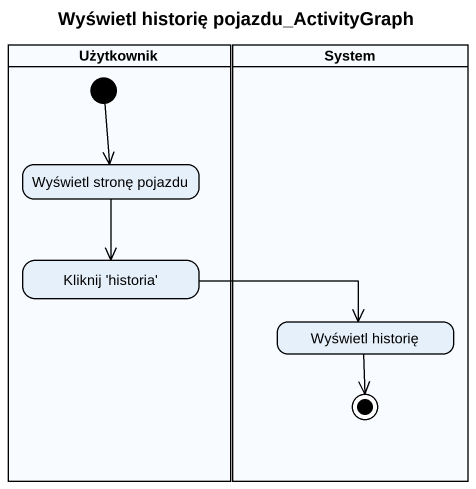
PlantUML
@startuml
title Wyświetl historię pojazdu_ActivityGraph
hide empty description
state Użytkownik <<partition>> {
  state "Wyświetl stronę pojazdu" as Wyświetl_stronę_pojazdu
  state "Kliknij 'historia'" as Kliknij_historia
  [*] --> Wyświetl_stronę_pojazdu
}
state System <<partition>> {
  state "Wyświetl historię" as Wyświetl_historię
  Wyświetl_historię --> [*]
}
Wyświetl_stronę_pojazdu --> Kliknij_historia
Kliknij_historia -right-> Wyświetl_historię
@enduml
